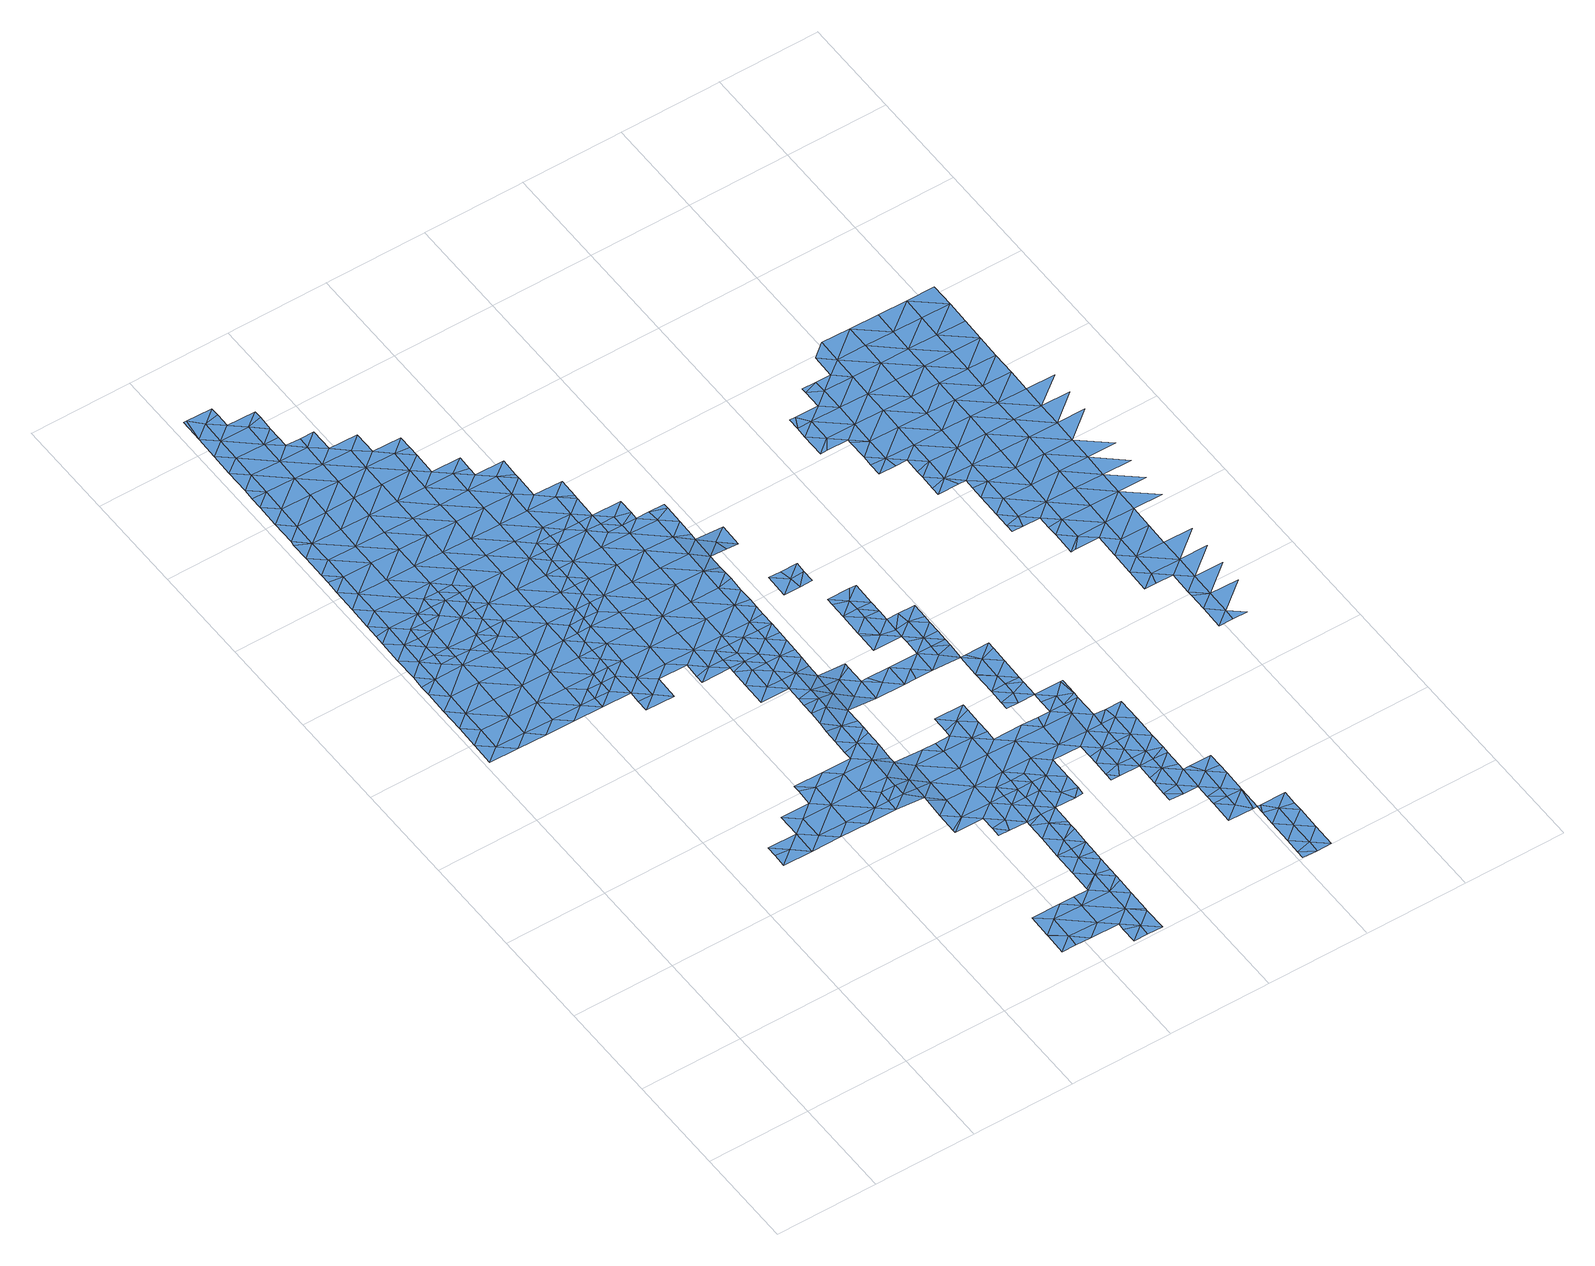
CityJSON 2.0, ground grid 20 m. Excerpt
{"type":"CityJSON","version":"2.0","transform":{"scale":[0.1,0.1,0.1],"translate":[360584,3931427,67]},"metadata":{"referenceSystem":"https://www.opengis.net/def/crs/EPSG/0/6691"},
"CityObjects":{
"waterbody1":{"type":"WaterBody","attributes":{"name":"9","class":"1140","function":"1","WaterBodyRiverFloodingRiskAttribute.description":"5","WaterBodyRiverFloodingRiskAttribute.rankOrg":"1","WaterBodyRiverFloodingRiskAttribute.adminType":"2","WaterBodyRiverFloodingRiskAttribute.scale":"L1"},"geometry":[{"type":"MultiSurface","lod":"1","boundaries":[[[0,1,2]],[[2,1,3]],[[4,3,1]],[[5,6,2]],[[6,7,2]],[[8,9,10]],[[11,12,13]],[[13,12,14]],[[14,15,13]],[[15,16,1]],[[17,4,16]],[[2,18,0]],[[15,1,13]],[[11,13,19]],[[20,21,0]],[[0,8,19]],[[22,9,8]],[[23,22,24]],[[24,22,8]],[[8,21,24]],[[0,21,8]],[[0,19,13]],[[1,0,13]],[[7,18,2]],[[16,4,1]],[[20,0,18]],[[3,5,2]],[[10,19,8]]]}]},
"waterbody2":{"type":"WaterBody","attributes":{"name":"9","class":"1140","function":"1","WaterBodyRiverFloodingRiskAttribute.description":"5","WaterBodyRiverFloodingRiskAttribute.rankOrg":"2","WaterBodyRiverFloodingRiskAttribute.adminType":"2","WaterBodyRiverFloodingRiskAttribute.scale":"L1"},"geometry":[{"type":"MultiSurface","lod":"1","boundaries":[[[25,26,27]],[[25,27,28]],[[29,25,28]],[[30,26,31]],[[31,32,33]],[[34,35,36]],[[36,35,37]],[[38,37,35]],[[37,38,39]],[[40,41,42]],[[41,40,28]],[[28,40,43]],[[44,43,40]],[[45,46,47]],[[48,47,46]],[[47,48,49]],[[48,50,49]],[[51,50,48]],[[51,52,50]],[[52,51,53]],[[54,53,51]],[[51,55,54]],[[55,51,48]],[[56,55,48]],[[50,57,49]],[[58,49,57]],[[59,49,58]],[[58,60,59]],[[58,6,60]],[[7,6,58]],[[7,58,18]],[[6,61,60]],[[60,61,62]],[[62,59,60]],[[49,59,47]],[[47,59,63]],[[63,59,64]],[[65,63,64]],[[63,66,47]],[[46,56,48]],[[66,45,47]],[[66,67,45]],[[33,32,68]],[[69,70,71]],[[70,72,71]],[[71,72,73]],[[72,74,73]],[[65,64,75]],[[71,73,76]],[[59,62,64]],[[76,77,78]],[[61,79,62]],[[3,4,80]],[[61,6,5]],[[57,18,58]],[[81,24,21]],[[24,81,23]],[[23,82,22]],[[23,83,82]],[[82,83,84]],[[84,83,85]],[[86,84,85]],[[87,84,86]],[[88,84,87]],[[88,87,89]],[[90,89,87]],[[91,90,87]],[[91,92,90]],[[91,93,92]],[[86,93,91]],[[86,94,93]],[[93,94,95]],[[95,94,96]],[[97,96,94]],[[97,98,96]],[[97,99,98]],[[99,100,98]],[[98,100,101]],[[102,101,100]],[[102,103,101]],[[103,102,104]],[[104,102,105]],[[106,105,102]],[[102,107,106]],[[108,103,104]],[[108,109,103]],[[109,110,103]],[[111,110,112]],[[111,101,110]],[[113,114,112]],[[113,115,114]],[[116,37,39]],[[117,116,39]],[[116,117,118]],[[117,119,118]],[[120,121,122]],[[121,123,122]],[[124,123,121]],[[123,124,125]],[[125,126,123]],[[126,127,123]],[[127,126,128]],[[129,130,128]],[[126,131,128]],[[128,131,129]],[[132,17,16]],[[4,17,80]],[[133,134,80]],[[127,135,122]],[[135,136,122]],[[137,136,135]],[[138,136,137]],[[138,116,136]],[[116,138,139]],[[140,141,52]],[[99,52,141]],[[142,52,99]],[[52,142,143]],[[83,143,142]],[[81,143,83]],[[81,57,143]],[[21,57,81]],[[20,57,21]],[[20,18,57]],[[5,3,61]],[[80,61,3]],[[61,80,79]],[[79,80,134]],[[79,134,77]],[[62,79,77]],[[76,62,77]],[[76,64,62]],[[73,64,76]],[[73,75,64]],[[74,75,73]],[[138,144,139]],[[145,144,138]],[[146,144,145]],[[147,144,146]],[[148,147,146]],[[148,149,147]],[[148,90,149]],[[148,150,90]],[[145,151,152]],[[69,153,70]],[[31,33,30]],[[30,33,78]],[[33,154,78]],[[154,33,155]],[[33,68,155]],[[154,155,71]],[[155,69,71]],[[156,157,158]],[[154,71,76]],[[154,76,78]],[[30,78,27]],[[78,41,27]],[[77,41,78]],[[26,30,27]],[[159,160,88]],[[159,161,162]],[[163,161,164]],[[150,89,90]],[[92,149,90]],[[165,147,149]],[[146,145,152]],[[145,138,166]],[[139,144,147]],[[139,37,116]],[[136,116,118]],[[166,138,137]],[[145,166,151]],[[166,167,151]],[[168,167,166]],[[137,169,168]],[[166,137,168]],[[158,162,170]],[[162,158,159]],[[158,160,159]],[[157,160,158]],[[160,157,9]],[[10,9,157]],[[11,19,157]],[[11,157,12]],[[12,157,156]],[[171,12,156]],[[14,12,171]],[[16,15,132]],[[171,132,15]],[[172,17,132]],[[172,80,17]],[[172,133,80]],[[133,172,173]],[[40,42,44]],[[174,133,173]],[[77,134,175]],[[169,137,135]],[[136,176,122]],[[127,122,123]],[[122,176,120]],[[160,9,82]],[[157,19,10]],[[177,171,156]],[[171,15,14]],[[77,175,41]],[[27,41,28]],[[28,43,29]],[[173,172,178]],[[179,156,170]],[[170,156,158]],[[179,177,156]],[[42,174,44]],[[42,133,174]],[[134,133,42]],[[42,175,134]],[[175,42,41]],[[180,107,100]],[[180,100,141]],[[140,52,53]],[[99,141,100]],[[97,142,99]],[[52,143,50]],[[85,83,142]],[[81,83,23]],[[57,50,143]],[[22,82,9]],[[160,82,88]],[[88,82,84]],[[94,86,85]],[[86,91,87]],[[164,161,159]],[[164,181,163]],[[164,150,181]],[[164,89,150]],[[89,164,159]],[[88,89,159]],[[93,182,92]],[[182,93,95]],[[183,95,96]],[[85,142,97]],[[85,97,94]],[[96,98,111]],[[111,98,101]],[[100,107,102]],[[110,101,103]],[[111,112,114]],[[115,184,114]],[[136,118,176]],[[185,176,118]],[[119,185,118]],[[186,117,39]],[[37,187,36]],[[188,34,36]],[[189,190,191]],[[192,189,188]],[[92,165,149]],[[147,165,139]],[[165,37,139]],[[37,165,187]],[[92,187,165]],[[92,182,187]],[[182,36,187]],[[189,184,190]],[[96,111,183]],[[114,183,111]],[[183,114,184]],[[183,184,189]],[[189,192,183]],[[192,95,183]],[[182,95,192]],[[182,192,36]],[[192,188,36]],[[188,189,191]],[[186,39,38]],[[35,193,38]],[[193,35,194]],[[194,35,34]],[[195,148,196]],[[197,127,128]],[[130,197,128]],[[198,171,177]],[[199,178,172]],[[197,200,127]],[[135,127,200]],[[150,148,201]],[[195,201,148]],[[152,196,146]],[[201,181,150]],[[148,146,196]],[[198,132,171]],[[199,132,198]],[[172,132,199]],[[200,169,135]],[[202,197,130]]]}]},
"waterbody3":{"type":"WaterBody","attributes":{"name":"9","class":"1140","function":"1","WaterBodyRiverFloodingRiskAttribute.description":"5","WaterBodyRiverFloodingRiskAttribute.rankOrg":"1","WaterBodyRiverFloodingRiskAttribute.adminType":"2","WaterBodyRiverFloodingRiskAttribute.scale":"L1"},"geometry":[{"type":"MultiSurface","lod":"1","boundaries":[[[203,204,205]],[[203,205,206]],[[206,205,207]],[[205,208,207]],[[208,205,209]],[[210,208,209]],[[208,210,211]],[[212,213,214]],[[215,212,214]],[[212,215,216]],[[216,215,211]],[[211,215,217]],[[217,215,218]],[[218,215,219]],[[220,218,219]],[[218,220,221]],[[218,222,223]],[[222,218,224]],[[221,224,218]],[[224,221,225]],[[226,225,221]],[[226,221,227]],[[228,229,230]],[[228,230,231]],[[211,217,208]],[[231,230,232]],[[204,233,205]],[[234,217,223]],[[235,217,234]],[[217,235,208]],[[235,236,208]],[[218,223,217]],[[209,205,233]],[[232,214,213]],[[215,214,219]],[[219,214,230]],[[219,230,237]],[[220,219,237]],[[220,238,221]],[[238,227,221]],[[229,237,230]],[[230,214,232]],[[207,208,236]]]}]},
"waterbody4":{"type":"WaterBody","attributes":{"name":"9","class":"1140","function":"1","WaterBodyRiverFloodingRiskAttribute.description":"5","WaterBodyRiverFloodingRiskAttribute.rankOrg":"2","WaterBodyRiverFloodingRiskAttribute.adminType":"2","WaterBodyRiverFloodingRiskAttribute.scale":"L1"},"geometry":[{"type":"MultiSurface","lod":"1","boundaries":[[[239,240,241]],[[241,242,243]],[[241,244,242]],[[244,241,245]],[[240,245,241]],[[240,239,246]],[[243,239,241]]]}]},
"waterbody5":{"type":"WaterBody","attributes":{"name":"9","class":"1140","function":"1","WaterBodyRiverFloodingRiskAttribute.description":"5","WaterBodyRiverFloodingRiskAttribute.rankOrg":"1","WaterBodyRiverFloodingRiskAttribute.adminType":"2","WaterBodyRiverFloodingRiskAttribute.scale":"L1"},"geometry":[{"type":"MultiSurface","lod":"1","boundaries":[[[247,248,249]],[[250,247,249]],[[251,252,253]],[[252,254,253]],[[250,253,254]],[[255,248,256]],[[257,253,249]],[[253,250,249]],[[257,249,255]],[[253,257,251]],[[248,255,249]],[[247,258,248]]]}]},
"waterbody6":{"type":"WaterBody","attributes":{"name":"9","class":"1140","function":"1","WaterBodyRiverFloodingRiskAttribute.description":"5","WaterBodyRiverFloodingRiskAttribute.rankOrg":"1","WaterBodyRiverFloodingRiskAttribute.adminType":"2","WaterBodyRiverFloodingRiskAttribute.scale":"L1"},"geometry":[{"type":"MultiSurface","lod":"1","boundaries":[[[259,260,261]],[[259,261,262]],[[263,264,265]],[[266,265,267]],[[268,266,267]],[[269,268,267]],[[261,269,267]],[[270,261,267]],[[271,272,270]],[[273,265,266]],[[274,271,275]],[[275,271,276]],[[271,270,276]],[[276,270,277]],[[67,278,279]],[[270,267,277]],[[280,281,282]],[[283,282,284]],[[277,267,285]],[[267,265,285]],[[285,265,264]],[[285,264,286]],[[287,285,286]],[[277,285,287]],[[288,277,287]],[[262,261,270]],[[272,262,270]],[[289,288,287]],[[290,291,280]],[[288,289,276]],[[276,289,292]],[[293,292,289]],[[293,294,292]],[[153,293,295]],[[294,293,296]],[[294,297,292]],[[295,293,289]],[[298,293,153]],[[70,153,295]],[[74,72,299]],[[295,299,72]],[[155,68,69]],[[69,68,300]],[[69,300,153]],[[70,295,72]],[[295,289,299]],[[297,276,292]],[[301,289,287]],[[276,277,288]],[[274,275,256]],[[297,275,276]],[[294,296,302]],[[293,298,296]],[[290,282,283]],[[282,290,280]],[[303,261,260]],[[303,269,261]],[[265,273,263]],[[304,305,306]],[[305,307,306]],[[306,307,308]],[[309,284,308]],[[283,284,309]],[[284,310,308]],[[311,310,284]],[[310,311,312]],[[313,312,311]],[[313,286,312]],[[313,314,286]],[[313,279,314]],[[279,313,315]],[[315,316,279]],[[315,317,316]],[[315,318,317]],[[318,315,311]],[[311,319,318]],[[318,319,320]],[[321,320,319]],[[322,320,323]],[[323,105,322]],[[180,141,324]],[[324,141,140]],[[56,46,316]],[[316,55,56]],[[46,45,279]],[[45,67,279]],[[325,67,66]],[[325,278,67]],[[325,301,278]],[[301,325,299]],[[325,75,299]],[[65,75,325]],[[66,63,65]],[[32,298,300]],[[326,296,298]],[[326,327,296]],[[327,302,296]],[[328,275,297]],[[329,275,328]],[[329,256,275]],[[298,153,300]],[[68,32,300]],[[74,299,75]],[[299,289,301]],[[301,287,278]],[[314,278,287]],[[66,65,325]],[[54,55,317]],[[53,54,317]],[[324,53,317]],[[317,322,324]],[[107,324,322]],[[140,53,324]],[[180,324,107]],[[106,107,322]],[[105,106,322]],[[321,319,281]],[[281,319,282]],[[284,282,319]],[[318,320,322]],[[317,318,322]],[[55,316,317]],[[279,316,46]],[[278,314,279]],[[286,314,287]],[[286,264,312]],[[311,315,313]],[[264,310,312]],[[330,310,264]],[[331,330,264]],[[284,319,311]],[[308,310,330]],[[308,330,306]],[[304,306,330]],[[331,264,263]]]}]},
"waterbody7":{"type":"WaterBody","attributes":{"name":"9","class":"1140","function":"1","WaterBodyRiverFloodingRiskAttribute.description":"5","WaterBodyRiverFloodingRiskAttribute.rankOrg":"1","WaterBodyRiverFloodingRiskAttribute.adminType":"2","WaterBodyRiverFloodingRiskAttribute.scale":"L1"},"geometry":[{"type":"MultiSurface","lod":"1","boundaries":[[[332,333,334]],[[335,336,337]],[[338,339,340]],[[341,342,343]],[[343,338,340]],[[342,338,343]],[[344,345,346]],[[347,348,349]],[[350,349,351]],[[352,349,348]],[[353,354,351]],[[353,355,356]],[[357,358,359]],[[358,360,359]],[[358,361,360]],[[362,360,361]],[[360,362,363]],[[364,365,366]],[[366,365,367]],[[365,368,367]],[[369,370,371]],[[372,373,374]],[[373,372,375]],[[372,376,375]],[[372,246,376]],[[240,246,372]],[[372,245,240]],[[246,377,376]],[[377,378,376]],[[378,359,376]],[[375,376,359]],[[379,380,381]],[[379,381,382]],[[383,382,381]],[[384,383,381]],[[332,383,384]],[[364,375,385]],[[364,373,375]],[[386,373,364]],[[363,385,375]],[[363,387,385]],[[372,374,245]],[[366,367,388]],[[389,388,367]],[[390,391,345]],[[392,345,391]],[[348,345,392]],[[348,393,345]],[[347,393,348]],[[393,346,345]],[[394,355,352]],[[353,352,355]],[[351,352,353]],[[352,351,349]],[[395,344,346]],[[386,364,366]],[[365,364,385]],[[385,387,365]],[[360,363,375]],[[375,359,360]],[[378,357,359]],[[338,336,339]],[[335,339,336]],[[396,339,335]],[[397,339,396]],[[340,339,397]],[[398,340,397]],[[399,400,401]],[[399,402,400]],[[403,402,399]],[[403,404,402]],[[403,405,404]],[[403,406,405]],[[406,403,407]],[[408,407,403]],[[408,409,407]],[[409,408,410]],[[410,408,411]],[[408,412,411]],[[412,413,411]],[[412,414,413]],[[412,399,414]],[[414,399,415]],[[414,415,351]],[[351,415,350]],[[415,397,350]],[[415,401,397]],[[414,351,354]],[[416,414,354]],[[416,413,414]],[[417,418,419]],[[417,420,418]],[[348,392,421]],[[422,334,333]],[[423,334,422]],[[423,383,334]],[[424,371,425]],[[426,427,354]],[[354,353,426]],[[428,426,353]],[[353,356,428]],[[370,429,371]],[[429,370,430]],[[431,430,370]],[[370,432,431]],[[369,432,370]],[[421,433,348]],[[433,352,348]],[[344,390,345]],[[369,384,432]],[[381,434,432]],[[435,436,378]],[[435,378,437]],[[430,431,438]],[[394,352,433]],[[381,380,434]],[[432,384,381]],[[369,371,424]],[[369,332,384]],[[437,409,439]],[[243,409,437]],[[377,243,437]],[[239,243,377]],[[243,242,407]],[[242,244,407]],[[244,440,406]],[[441,406,440]],[[442,443,405]],[[444,405,443]],[[445,446,447]],[[446,445,448]],[[341,448,445]],[[448,341,449]],[[450,449,343]],[[341,343,449]],[[410,451,452]],[[418,453,451]],[[386,374,373]],[[451,411,418]],[[454,418,411]],[[455,454,411]],[[452,439,410]],[[377,437,378]],[[239,377,246]],[[442,405,441]],[[446,448,444]],[[404,444,448]],[[448,449,404]],[[404,449,456]],[[389,367,368]],[[457,458,459]],[[333,458,457]],[[422,333,457]],[[332,334,383]],[[453,418,420]],[[419,418,454]],[[427,416,354]],[[455,411,413]],[[410,411,451]],[[439,409,410]],[[243,407,409]],[[408,403,412]],[[244,406,407]],[[441,405,406]],[[404,405,444]],[[456,402,404]],[[403,399,412]],[[401,415,399]],[[343,340,450]],[[398,397,401]],[[396,350,397]],[[357,378,460]],[[457,461,422]],[[459,461,457]],[[461,459,462]],[[463,462,459]],[[464,462,463]],[[462,464,465]],[[466,465,464]],[[436,460,378]],[[467,460,436]],[[460,467,425]],[[425,371,460]],[[468,460,371]],[[469,460,468]],[[371,470,468]],[[470,371,429]],[[469,357,460]],[[465,461,462]]]}]},
"waterbody8":{"type":"WaterBody","attributes":{"name":"9","class":"1140","function":"1","WaterBodyRiverFloodingRiskAttribute.description":"5","WaterBodyRiverFloodingRiskAttribute.rankOrg":"2","WaterBodyRiverFloodingRiskAttribute.adminType":"2","WaterBodyRiverFloodingRiskAttribute.scale":"L1"},"geometry":[{"type":"MultiSurface","lod":"1","boundaries":[[[471,472,258]],[[473,262,272]],[[272,271,473]],[[274,473,271]],[[254,252,474]],[[475,476,252]],[[259,262,472]],[[476,475,431]],[[477,474,478]],[[479,480,471]],[[479,471,477]],[[477,471,474]],[[474,471,250]],[[247,250,471]],[[475,438,431]],[[260,259,472]],[[474,252,476]],[[472,471,480]],[[254,474,250]],[[472,481,260]],[[481,472,480]],[[434,380,476]],[[476,432,434]],[[431,432,476]],[[256,248,274]],[[274,248,473]],[[248,258,473]],[[258,262,473]],[[472,262,258]],[[474,380,478]],[[380,474,476]],[[247,471,258]]]}]},
"waterbody9":{"type":"WaterBody","attributes":{"name":"9","class":"1140","function":"1","WaterBodyRiverFloodingRiskAttribute.description":"5","WaterBodyRiverFloodingRiskAttribute.rankOrg":"2","WaterBodyRiverFloodingRiskAttribute.adminType":"2","WaterBodyRiverFloodingRiskAttribute.scale":"L1"},"geometry":[{"type":"MultiSurface","lod":"1","boundaries":[[[342,482,483]],[[204,203,484]],[[482,342,341]],[[485,233,484]],[[485,483,482]],[[338,342,483]],[[486,338,483]],[[203,487,484]],[[484,483,485]],[[233,204,484]],[[486,483,488]],[[488,483,484]],[[488,484,487]]]}]},
"waterbody10":{"type":"WaterBody","attributes":{"name":"9","class":"1140","function":"1","WaterBodyRiverFloodingRiskAttribute.description":"5","WaterBodyRiverFloodingRiskAttribute.rankOrg":"2","WaterBodyRiverFloodingRiskAttribute.adminType":"2","WaterBodyRiverFloodingRiskAttribute.scale":"L1"},"geometry":[{"type":"MultiSurface","lod":"1","boundaries":[[[450,398,489]],[[400,402,489]],[[400,489,398]],[[456,449,489]],[[450,340,398]],[[402,456,489]],[[401,400,398]],[[449,450,489]]]}]},
"waterbody11":{"type":"WaterBody","attributes":{"name":"9","class":"1140","function":"1","WaterBodyRiverFloodingRiskAttribute.description":"5","WaterBodyRiverFloodingRiskAttribute.rankOrg":"2","WaterBodyRiverFloodingRiskAttribute.adminType":"2","WaterBodyRiverFloodingRiskAttribute.scale":"L1"},"geometry":[{"type":"MultiSurface","lod":"1","boundaries":[[[320,321,323]],[[321,490,491]],[[490,321,281]],[[491,323,321]],[[491,105,323]],[[491,492,105]],[[492,491,490]]]}]},
"waterbody12":{"type":"WaterBody","attributes":{"name":"9","class":"1140","function":"1","WaterBodyRiverFloodingRiskAttribute.description":"5","WaterBodyRiverFloodingRiskAttribute.rankOrg":"1","WaterBodyRiverFloodingRiskAttribute.adminType":"2","WaterBodyRiverFloodingRiskAttribute.scale":"L1"},"geometry":[{"type":"MultiSurface","lod":"1","boundaries":[[[493,494,495]],[[494,496,495]],[[494,497,498]],[[493,499,494]],[[497,499,500]],[[499,497,494]],[[494,498,496]]]}]},
"waterbody13":{"type":"WaterBody","attributes":{"name":"9","class":"1140","function":"1","WaterBodyRiverFloodingRiskAttribute.description":"5","WaterBodyRiverFloodingRiskAttribute.rankOrg":"1","WaterBodyRiverFloodingRiskAttribute.adminType":"2","WaterBodyRiverFloodingRiskAttribute.scale":"L1"},"geometry":[{"type":"MultiSurface","lod":"1","boundaries":[[[501,502,503]],[[502,504,505]],[[506,507,503]],[[503,502,505]],[[508,502,501]],[[509,503,505]],[[508,510,502]],[[510,511,502]],[[504,502,511]],[[503,509,506]],[[509,512,506]],[[507,501,503]]]}]},
"waterbody14":{"type":"WaterBody","attributes":{"name":"9","class":"1140","function":"1","WaterBodyRiverFloodingRiskAttribute.description":"5","WaterBodyRiverFloodingRiskAttribute.rankOrg":"2","WaterBodyRiverFloodingRiskAttribute.adminType":"2","WaterBodyRiverFloodingRiskAttribute.scale":"L1"},"geometry":[{"type":"MultiSurface","lod":"1","boundaries":[[[513,514,515]],[[507,515,514]],[[515,507,506]],[[506,512,515]],[[512,516,515]],[[515,517,513]],[[517,515,516]]]}]},
"waterbody15":{"type":"WaterBody","attributes":{"name":"9","class":"1140","function":"1","WaterBodyRiverFloodingRiskAttribute.description":"5","WaterBodyRiverFloodingRiskAttribute.rankOrg":"1","WaterBodyRiverFloodingRiskAttribute.adminType":"2","WaterBodyRiverFloodingRiskAttribute.scale":"L1"},"geometry":[{"type":"MultiSurface","lod":"1","boundaries":[[[518,519,520]],[[518,520,521]],[[522,521,520]],[[523,520,519]],[[524,520,523]],[[525,524,523]],[[524,522,520]],[[526,518,521]]]}]},
"waterbody16":{"type":"WaterBody","attributes":{"name":"9","class":"1140","function":"1","WaterBodyRiverFloodingRiskAttribute.description":"5","WaterBodyRiverFloodingRiskAttribute.rankOrg":"2","WaterBodyRiverFloodingRiskAttribute.adminType":"2","WaterBodyRiverFloodingRiskAttribute.scale":"L1"},"geometry":[{"type":"MultiSurface","lod":"1","boundaries":[[[527,505,504]],[[511,528,504]],[[529,530,531]],[[532,527,528]],[[532,528,533]],[[528,511,531]],[[527,504,528]],[[528,531,530]],[[466,529,531]],[[534,531,511]],[[533,528,530]],[[461,465,531]],[[534,461,531]],[[465,466,531]]]}]},
"waterbody17":{"type":"WaterBody","attributes":{"name":"9","class":"1140","function":"1","WaterBodyRiverFloodingRiskAttribute.description":"5","WaterBodyRiverFloodingRiskAttribute.rankOrg":"1","WaterBodyRiverFloodingRiskAttribute.adminType":"2","WaterBodyRiverFloodingRiskAttribute.scale":"L1"},"geometry":[{"type":"MultiSurface","lod":"1","boundaries":[[[535,536,537]],[[538,539,540]],[[539,541,540]],[[541,390,540]],[[537,536,542]],[[537,542,543]],[[544,543,540]],[[545,538,540]],[[536,546,542]],[[543,542,540]],[[390,544,540]],[[546,545,542]],[[540,542,545]]]}]},
"waterbody18":{"type":"WaterBody","attributes":{"name":"9","class":"1140","function":"1","WaterBodyRiverFloodingRiskAttribute.description":"5","WaterBodyRiverFloodingRiskAttribute.rankOrg":"2","WaterBodyRiverFloodingRiskAttribute.adminType":"2","WaterBodyRiverFloodingRiskAttribute.scale":"L1"},"geometry":[{"type":"MultiSurface","lod":"1","boundaries":[[[547,548,549]],[[550,551,549]],[[552,547,553]],[[549,551,554]],[[553,547,549]],[[548,550,549]],[[548,547,526]],[[519,547,552]],[[518,547,519]],[[518,526,547]],[[553,549,463]],[[463,549,554]]]}]},
"waterbody19":{"type":"WaterBody","attributes":{"name":"9","class":"1140","function":"1","WaterBodyRiverFloodingRiskAttribute.description":"5","WaterBodyRiverFloodingRiskAttribute.rankOrg":"1","WaterBodyRiverFloodingRiskAttribute.adminType":"2","WaterBodyRiverFloodingRiskAttribute.scale":"L1"},"geometry":[{"type":"MultiSurface","lod":"1","boundaries":[[[555,556,557]],[[558,556,559]],[[557,556,558]],[[555,557,560]],[[558,561,557]],[[561,560,557]]]}]},
"waterbody20":{"type":"WaterBody","attributes":{"name":"9","class":"1140","function":"1","WaterBodyRiverFloodingRiskAttribute.description":"5","WaterBodyRiverFloodingRiskAttribute.rankOrg":"2","WaterBodyRiverFloodingRiskAttribute.adminType":"2","WaterBodyRiverFloodingRiskAttribute.scale":"L1"},"geometry":[{"type":"MultiSurface","lod":"1","boundaries":[[[356,562,428]],[[428,562,563]],[[426,428,563]],[[426,563,564]],[[565,562,566]],[[563,565,522]],[[563,522,564]],[[563,562,565]]]}]},
"waterbody21":{"type":"WaterBody","attributes":{"name":"9","class":"1140","function":"1","WaterBodyRiverFloodingRiskAttribute.description":"5","WaterBodyRiverFloodingRiskAttribute.rankOrg":"2","WaterBodyRiverFloodingRiskAttribute.adminType":"2","WaterBodyRiverFloodingRiskAttribute.scale":"L1"},"geometry":[{"type":"MultiSurface","lod":"1","boundaries":[[[394,433,567]],[[394,567,568]],[[569,568,567]],[[570,571,572]],[[573,570,572]],[[570,573,574]],[[355,394,568]],[[571,569,567]],[[571,567,572]],[[392,573,572]],[[392,391,573]],[[391,390,573]],[[573,390,541]],[[574,541,539]],[[567,433,572]],[[572,433,421]],[[421,392,572]],[[541,574,573]]]}]},
"waterbody22":{"type":"WaterBody","attributes":{"name":"9","class":"1140","function":"1","WaterBodyRiverFloodingRiskAttribute.description":"5","WaterBodyRiverFloodingRiskAttribute.rankOrg":"2","WaterBodyRiverFloodingRiskAttribute.adminType":"2","WaterBodyRiverFloodingRiskAttribute.scale":"L1"},"geometry":[{"type":"MultiSurface","lod":"1","boundaries":[[[575,576,577]],[[577,578,545]],[[545,546,577]],[[576,578,577]],[[577,579,580]],[[579,558,580]],[[561,558,579]],[[560,561,581]],[[581,579,546]],[[579,577,546]],[[575,577,580]],[[581,561,579]]]}]},
"waterbody23":{"type":"WaterBody","attributes":{"name":"9","class":"1140","function":"1","WaterBodyRiverFloodingRiskAttribute.description":"5","WaterBodyRiverFloodingRiskAttribute.rankOrg":"2","WaterBodyRiverFloodingRiskAttribute.adminType":"2","WaterBodyRiverFloodingRiskAttribute.scale":"L1"},"geometry":[{"type":"MultiSurface","lod":"1","boundaries":[[[582,583,584]],[[585,586,587]],[[588,585,587]],[[585,588,589]],[[589,590,585]],[[589,588,559]],[[591,592,593]],[[582,585,590]],[[586,585,584]],[[584,585,582]],[[582,590,594]],[[594,591,593]],[[592,591,595]],[[583,582,593]],[[596,583,593]],[[592,596,593]],[[594,593,582]]]}]},
"waterbody24":{"type":"WaterBody","attributes":{"name":"9","class":"1140","function":"1","WaterBodyRiverFloodingRiskAttribute.description":"5","WaterBodyRiverFloodingRiskAttribute.rankOrg":"2","WaterBodyRiverFloodingRiskAttribute.adminType":"2","WaterBodyRiverFloodingRiskAttribute.scale":"L1"},"geometry":[{"type":"MultiSurface","lod":"1","boundaries":[[[597,598,599]],[[600,599,598]],[[601,602,600]],[[603,598,597]],[[602,604,605]],[[601,604,602]],[[601,600,598]],[[606,607,608]],[[609,606,608]],[[607,606,610]],[[611,612,610]],[[603,613,598]],[[606,611,610]],[[598,613,601]],[[612,611,603]],[[614,615,616]],[[604,601,617]],[[618,606,609]],[[614,619,615]],[[611,613,603]],[[620,614,616]],[[613,621,601]],[[622,623,624]],[[619,625,626]],[[601,621,617]],[[614,625,619]],[[625,618,626]],[[624,627,628]],[[629,606,618]],[[606,630,611]],[[624,623,627]],[[627,631,628]],[[632,614,620]],[[633,628,631]],[[623,634,627]],[[635,636,637]],[[638,639,640]],[[638,617,641]],[[618,625,629]],[[617,621,641]],[[630,606,629]],[[630,642,611]],[[631,643,633]],[[644,637,636]],[[645,633,643]],[[639,638,641]],[[613,611,642]],[[613,646,621]],[[647,648,644]],[[649,650,651]],[[632,645,643]],[[652,649,651]],[[634,653,627]],[[636,647,644]],[[614,632,654]],[[642,646,613]],[[627,653,631]],[[625,655,629]],[[648,647,634]],[[635,656,636]],[[625,614,655]],[[621,657,641]],[[641,658,639]],[[632,643,654]],[[659,660,661]],[[655,614,654]],[[647,653,634]],[[650,662,663]],[[629,664,630]],[[665,649,652]],[[666,661,660]],[[650,649,662]],[[660,667,666]],[[643,631,668]],[[668,631,653]],[[657,621,646]],[[641,657,658]],[[669,667,670]],[[671,636,656]],[[669,666,667]],[[630,672,642]],[[656,663,673]],[[629,655,664]],[[659,674,660]],[[663,662,673]],[[675,662,649]],[[647,636,671]],[[676,653,647]],[[667,677,670]],[[654,643,678]],[[678,643,668]],[[675,649,665]],[[671,676,647]],[[642,679,646]],[[665,670,677]],[[630,664,672]],[[658,680,681]],[[672,679,642]],[[656,673,671]],[[680,658,657]],[[682,667,660]],[[683,654,678]],[[675,665,677]],[[676,684,653]],[[653,685,668]],[[655,654,686]],[[655,687,664]],[[646,688,657]],[[684,685,653]],[[689,677,667]],[[686,654,683]],[[681,680,690]],[[691,688,646]],[[662,675,692]],[[673,662,693]],[[691,646,679]],[[657,688,680]],[[664,694,672]],[[685,695,668]],[[696,675,677]],[[662,692,693]],[[687,655,686]],[[671,673,697]],[[678,668,695]],[[672,698,679]],[[688,699,680]],[[680,700,690]],[[695,701,678]],[[702,692,675]],[[673,693,697]],[[676,703,684]],[[664,687,694]],[[676,671,703]],[[683,678,701]],[[679,704,691]],[[686,683,701]],[[671,697,703]],[[684,705,685]],[[672,694,698]],[[691,704,688]],[[680,699,700]],[[706,695,685]],[[687,686,707]],[[705,684,703]],[[679,698,704]],[[686,701,707]],[[708,701,695]],[[694,687,709]],[[697,710,703]],[[706,685,705]],[[699,688,711]],[[687,707,709]],[[688,704,711]],[[712,707,701]],[[698,694,713]],[[703,714,705]],[[708,695,706]],[[700,699,715]],[[694,709,713]],[[699,711,715]],[[716,709,707]],[[704,698,717]],[[705,718,706]],[[712,701,708]],[[704,719,711]],[[720,700,715]],[[698,713,717]],[[706,721,708]],[[716,707,712]],[[722,713,709]],[[719,704,717]],[[711,723,715]],[[724,709,716]],[[725,717,713]],[[708,726,712]],[[711,719,727]],[[715,728,720]],[[722,709,724]],[[723,711,727]],[[723,728,715]],[[712,729,716]],[[717,730,719]],[[725,713,722]],[[716,731,724]],[[730,717,725]],[[727,719,730]],[[732,733,727]],[[732,727,730]],[[723,727,733]],[[728,723,733]],[[728,733,734]]]}]}
},
"vertices":[
[150,1240,21],[92,1195,21],[149,1194,21],[120,1171,21],[92,1172,21],[148,1171,21],[177,1170,21],[177,1193,21],[150,1286,21],[122,1310,21],[122,1287,21],[93,1264,21],[65,1265,21],[93,1241,21],[64,1241,21],[64,1218,21],[64,1195,21],[63,1172,21],[177,1217,21],[122,1264,21],[178,1240,21],[178,1263,21],[151,1309,21],[179,1309,21],[179,1286,21],
[60,941,21],[116,940,21],[89,964,21],[32,965,21],[3,942,21],[145,963,21],[173,939,21],[230,938,21],[202,962,21],[297,1584,21],[269,1608,21],[268,1562,21],[212,1609,21],[241,1632,21],[213,1655,21],[33,1011,21],[89,1010,21],[33,1057,21],[4,988,21],[5,1034,21],[346,1145,21],[347,1168,21],[318,1145,21],[319,1191,21],[262,1192,21],[263,1238,21],[320,1237,21],[320,1284,21],[348,1260,21],[348,1237,21],[348,1214,21],[347,1191,21],[206,1239,21],[205,1193,21],[261,1146,21],[205,1147,21],[148,1148,21],[204,1101,21],[289,1122,21],[261,1100,21],[289,1099,21],[318,1122,21],[346,1121,21],[230,961,21],[259,984,21],[288,1007,21],[259,1007,21],[288,1030,21],[260,1053,21],[288,1053,21],[289,1076,21],[203,1054,21],[147,1055,21],[146,1009,21],[147,1101,21],[91,1149,21],[207,1285,21],[151,1333,21],[208,1332,21],[152,1379,21],[208,1378,21],[209,1424,21],[152,1425,21],[95,1380,21],[96,1426,21],[96,1472,21],[153,1471,21],[154,1517,21],[210,1470,21],[266,1423,21],[266,1469,21],[322,1422,21],[265,1377,21],[322,1376,21],[321,1330,21],[378,1329,21],[378,1375,21],[434,1328,21],[435,1374,21],[463,1351,21],[462,1305,21],[434,1305,21],[406,1305,21],[463,1359,21],[464,1397,21],[407,1398,21],[379,1421,21],[408,1444,21],[408,1454,21],[380,1468,21],[409,1490,21],[156,1656,21],[185,1679,21],[157,1702,21],[185,1725,21],[129,1749,21],[129,1772,21],[101,1749,21],[101,1796,21],[130,1802,21],[130,1818,21],[74,1819,21],[45,1796,21],[46,1843,21],[74,1865,21],[24,1866,21],[74,1848,21],[35,1196,21],[34,1103,21],[91,1102,21],[44,1750,21],[100,1703,21],[43,1704,21],[99,1657,21],[155,1610,21],[349,1283,21],[349,1306,21],[264,1331,21],[264,1285,21],[99,1611,21],[42,1612,21],[41,1565,21],[98,1564,21],[40,1519,21],[97,1518,21],[40,1473,21],[14,1635,21],[13,1589,21],[287,984,21],[203,1008,21],[231,985,21],[37,1288,21],[94,1287,21],[38,1334,21],[38,1381,21],[94,1333,21],[10,1404,21],[10,1358,21],[11,1431,21],[39,1427,21],[155,1564,21],[43,1658,21],[14,1659,21],[15,1681,21],[15,1728,21],[9,1312,21],[36,1242,21],[35,1149,21],[6,1127,21],[5,1081,21],[90,1056,21],[129,1726,21],[8,1265,21],[6,1147,21],[8,1285,21],[377,1306,21],[11,1450,21],[211,1516,21],[323,1469,21],[352,1491,21],[157,1725,21],[241,1678,21],[211,1563,21],[296,1538,21],[324,1515,21],[352,1509,21],[353,1537,21],[267,1516,21],[297,1631,21],[297,1605,21],[12,1533,21],[13,1543,21],[17,1820,21],[7,1219,21],[7,1173,21],[16,1774,21],[12,1496,21],[18,1866,21],
[729,237,8],[701,238,8],[700,215,8],[729,212,8],[728,191,8],[700,168,8],[672,192,8],[671,150,8],[671,146,8],[614,147,8],[558,147,8],[586,124,8],[642,123,8],[642,146,8],[699,122,8],[698,76,8],[642,77,8],[670,53,8],[698,30,8],[726,55,8],[727,99,8],[726,52,8],[726,6,8],[697,7,8],[669,7,8],[556,55,8],[583,55,8],[585,78,8],[557,98,8],[557,101,8],[672,238,8],[728,133,8],[728,145,8],[728,163,8],[613,54,8],[669,39,8],
[535,518,16],[506,495,16],[535,494,16],[563,494,13],[563,517,13],[563,471,11],[506,472,16],[507,518,16],
[512,865,21],[484,888,21],[484,865,21],[512,842,21],[454,796,21],[511,795,21],[483,819,21],[511,818,21],[456,879,21],[456,889,21],[455,842,21],[513,888,21],
[542,933,21],[570,933,21],[542,957,21],[513,934,21],[572,1072,21],[544,1095,21],[543,1049,21],[571,1025,21],[543,1003,21],[571,998,21],[571,979,21],[485,957,21],[457,935,21],[485,934,21],[572,1055,21],[456,912,21],[428,912,21],[429,958,21],[486,1004,21],[374,1098,21],[375,1144,21],[544,1257,21],[518,1257,21],[546,1234,21],[574,1210,21],[546,1188,21],[487,1050,21],[487,1096,21],[430,1051,21],[429,1005,21],[373,1005,21],[575,1247,21],[575,1257,21],[372,959,21],[315,960,21],[343,937,21],[316,1006,21],[315,914,21],[400,936,21],[287,937,21],[317,1053,21],[259,961,21],[373,1052,21],[342,890,21],[570,959,21],[606,1117,17],[629,1117,16],[601,1141,16],[630,1163,16],[574,1164,19],[574,1176,20],[545,1141,21],[489,1189,21],[488,1142,21],[431,1143,21],[431,1097,21],[432,1189,21],[376,1190,21],[376,1237,21],[433,1236,21],[490,1235,21],[462,1258,21],[490,1258,21],[434,1282,21],[462,1281,21],[377,1283,21],[317,1099,21],[286,915,21],[286,891,21],[399,906,21],[399,889,21],[573,1118,19],[572,1087,20],
[623,701,12],[680,700,12],[652,724,12],[788,345,9],[771,329,9],[787,329,9],[731,330,9],[759,352,9],[731,376,9],[674,330,9],[702,330,9],[703,353,9],[860,328,8],[873,351,8],[844,343,8],[845,392,8],[873,397,8],[845,420,8],[789,421,9],[817,444,9],[874,443,8],[875,489,10],[818,490,10],[903,466,9],[903,512,10],[508,610,16],[452,611,16],[479,588,16],[423,589,16],[395,612,16],[395,599,16],[394,566,16],[365,497,16],[337,521,16],[336,474,16],[308,498,16],[280,522,16],[566,702,16],[538,726,21],[538,679,16],[478,495,16],[421,496,16],[449,473,16],[422,542,16],[479,542,16],[535,541,16],[536,587,16],[624,794,12],[568,794,18],[596,771,12],[624,785,12],[624,747,12],[595,725,12],[365,543,16],[393,474,16],[337,567,16],[279,475,16],[280,502,16],[901,327,8],[901,350,8],[901,373,8],[845,374,8],[902,442,8],[844,328,8],[788,375,9],[760,398,9],[732,399,9],[704,446,9],[704,422,9],[732,422,9],[675,423,9],[647,446,9],[647,400,9],[590,401,9],[591,447,9],[591,494,10],[648,493,10],[592,540,10],[649,539,10],[705,538,10],[705,492,10],[733,514,10],[761,491,10],[761,445,9],[790,514,10],[735,607,10],[706,584,10],[735,594,10],[678,608,10],[902,396,8],[680,746,12],[637,747,12],[566,673,16],[566,656,16],[847,513,10],[823,513,10],[875,512,10],[510,703,18],[510,728,20],[539,749,21],[567,748,16],[902,419,8],[567,771,16],[564,575,14],[565,610,16],[564,563,14],[510,749,21],[621,562,10],[563,463,11],[562,425,9],[561,384,9],[561,378,9],[618,378,9],[638,331,9],[618,350,9],[617,331,9],[646,354,9],[675,377,9],[703,376,9],[677,562,10],[648,562,10],[678,576,10],[734,561,10],[734,535,10],[675,400,9],[708,723,12],[704,700,12],[736,699,12],[537,633,16],[737,746,12],[765,722,12],[793,698,10],[794,730,11],[765,745,12],[794,745,12],[565,641,16],[509,657,16],[508,627,16],[509,683,17],
[540,864,21],[541,910,21],[485,911,21],[540,818,21],[511,767,21],[539,772,21],[568,841,21],[568,820,19],[569,863,21],[569,887,21],[570,909,21],
[674,320,9],[702,307,9],[701,261,9],[673,284,9],[730,292,9],[730,271,9],[730,283,9],
[703,399,9],
[519,1273,21],[490,1281,21],[519,1304,21],
[627,978,16],[656,1001,16],[628,1025,16],[651,1024,16],[684,1003,16],[685,1024,16],[659,978,16],[684,978,16],
[682,839,12],[710,815,12],[711,862,12],[738,810,12],[739,838,12],[711,885,12],[683,885,12],[682,832,12],[739,861,12],[681,793,12],[738,792,12],[739,884,12],
[683,931,12],[683,918,12],[711,908,12],[740,930,12],[727,931,12],
[820,606,10],[792,606,10],[820,582,10],[848,593,10],[848,559,10],[791,576,10],[814,559,10],[791,560,10],[848,605,10],
[762,838,12],[766,814,12],[794,768,12],[794,791,12],[766,768,12],[795,837,12],[795,807,12],[738,778,12],
[899,235,8],[926,234,8],[899,253,8],[957,295,8],[957,326,8],[929,303,8],[929,327,8],[928,257,8],[900,281,8],[900,295,8],[957,280,8],[956,234,8],
[820,629,10],[849,651,10],[821,675,10],[850,685,10],[850,698,10],[792,651,10],[792,652,10],[803,698,10],
[954,141,8],[1004,140,8],[983,164,8],[1012,187,8],[1011,140,8],[955,187,8],[983,187,8],
[904,524,10],[876,535,10],[847,539,10],[900,558,10],[904,558,10],
[931,442,8],[927,465,8],[959,465,8],[958,372,8],[959,419,8],[930,396,8],[929,350,8],[958,340,8],
[1013,253,8],[1013,279,8],[985,256,8],[970,280,8],[984,210,8],[1013,233,8],[955,206,8],
[1038,71,8],[1066,47,8],[1067,93,8],[1039,117,8],[1067,111,8],[1068,139,8],[1018,140,8],[1011,124,8],[1010,94,8],[1009,17,8],[1037,1,8],[1038,24,8],[1010,48,8],[1009,2,8],[1066,1,8],
[871,1206,16],[886,1229,16],[858,1206,16],[858,1252,16],[887,1275,16],[859,1275,16],[914,1205,16],[870,1298,16],[859,1298,16],[942,1135,16],[913,1138,16],[913,1113,16],[946,1112,16],[914,1159,16],[942,1182,16],[914,1199,16],[943,1228,16],[997,1042,16],[968,1035,16],[968,1019,16],[916,1297,16],[970,1112,16],[969,1066,16],[1010,1019,16],[944,1274,16],[1023,880,15],[1044,879,15],[1023,896,15],[998,1088,16],[969,1080,16],[1051,902,15],[1023,926,16],[998,1134,16],[999,1181,16],[1052,949,16],[1025,1018,16],[1024,972,16],[1079,879,15],[1087,786,15],[1107,809,15],[1078,786,15],[916,1334,16],[943,1343,16],[916,1344,16],[944,1320,16],[1000,1227,16],[1053,995,16],[1079,833,15],[1024,998,16],[1000,1273,16],[1107,855,15],[1079,853,15],[1161,670,15],[1133,693,15],[1132,647,15],[1154,647,15],[1108,902,15],[1053,1041,16],[1054,1087,16],[1135,786,15],[1001,1319,16],[973,1343,16],[1215,507,15],[1216,530,15],[1187,507,15],[1162,716,15],[1134,739,15],[1055,1134,16],[1189,646,15],[1188,554,15],[1216,576,15],[1109,948,16],[1188,590,15],[1188,600,15],[1163,808,15],[1056,1180,16],[1163,762,15],[1244,507,15],[1218,669,15],[1164,854,15],[1217,622,15],[1109,994,16],[1056,1226,16],[1002,1365,16],[974,1389,16],[1273,575,15],[1110,1040,16],[1165,901,15],[1165,947,16],[1111,1086,16],[1112,1133,16],[1058,1318,16],[1274,622,15],[1003,1412,16],[1057,1272,16],[1218,715,15],[1219,761,15],[1112,1179,16],[1166,993,16],[1274,668,15],[1220,807,15],[1113,1225,16],[1059,1365,16],[1059,1411,16],[1167,1039,16],[1275,714,15],[1221,854,15],[1114,1271,16],[1221,900,15],[1222,946,16],[1168,1086,16],[1223,992,16],[1168,1132,16],[1277,806,15],[1114,1318,16],[1224,1038,16],[1169,1178,16],[1277,853,15],[1115,1364,16],[1224,1085,16],[1170,1224,16],[1278,899,15],[1170,1270,16],[1116,1410,16],[1279,945,16],[1226,1177,16],[1172,1363,16],[1225,1131,16],[1226,1223,16],[1280,1038,16],[1171,1317,16],[1173,1409,16],[1281,1084,16],[1227,1270,16],[1282,1130,16],[1228,1316,16],[1229,1362,16],[1229,1408,16]
]}
